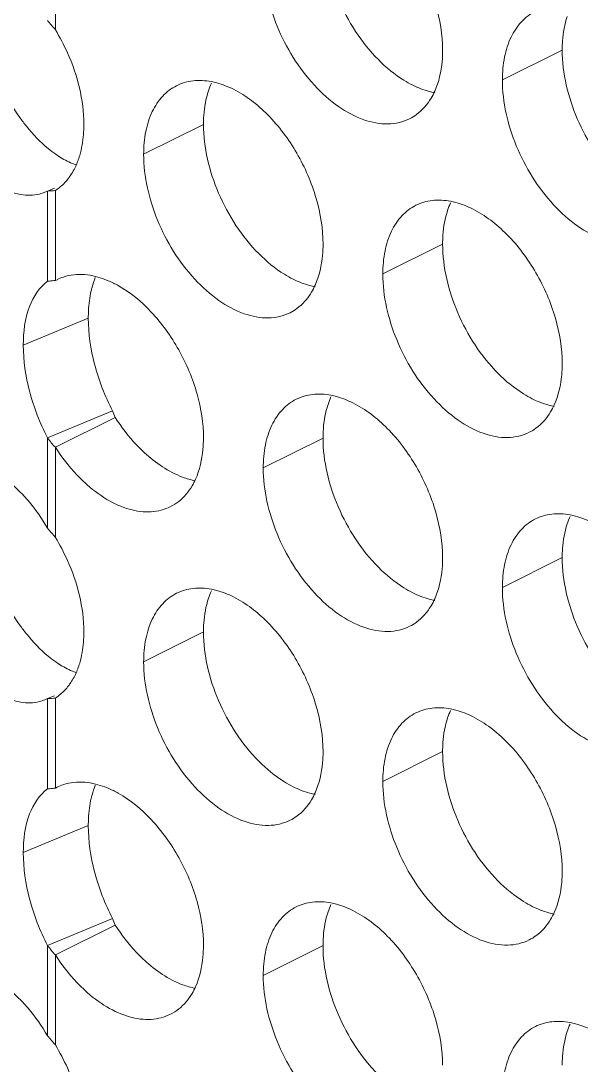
# Model space of a CAD drawing. Header units: millimetres. Extents: x 0 to 2524, y 0 to 1785.
# Drawn here: x 1808.52 to 1813.82, y 901.27 to 911.15 of the extents above; entities that cross this region are included whole.
import ezdxf

# ---------------------------------------------------------------- set-up
doc = ezdxf.new("R2010")
doc.units = ezdxf.units.MM
doc.header["$LTSCALE"] = 0.1
doc.layers.add('标注', color=251, linetype='Continuous', lineweight=9)

msp = doc.modelspace()

# ---------------------------------------------------------------- linework, layer by layer
at = {"layer": '标注'}
for p, q in [((1808.8439, 911.9145), (1808.8439, 911.0631)), ((1813.6392, 910.8711), (1813.0735, 910.5883)), ((1810.2451, 910.1682), (1809.6794, 909.8853)), ((1810.2451, 910.1682), (1809.6794, 909.8853)), ((1810.2451, 910.1682), (1809.6794, 909.8853)), ((1808.8346, 909.5653), (1808.7696, 909.5383)), ((1808.8439, 909.543), (1808.8439, 908.6916)), ((1808.7696, 909.5383), (1808.7453, 909.5277)), ((1808.7696, 909.5383), (1808.7696, 908.6845)), ((1812.5078, 909.0368), (1811.9421, 908.754)), ((1808.8439, 908.6916), (1808.86, 908.6998)), ((1809.1558, 908.3372), (1808.5406, 908.0815)), ((1809.3848, 907.4588), (1808.7696, 907.2031)), ((1809.4095, 907.3974), (1808.8439, 907.1145)), ((1808.7696, 907.2031), (1808.7696, 906.3493)), ((1811.3764, 907.2025), (1810.8108, 906.9196)), ((1808.8439, 907.1145), (1808.8439, 906.2631)), ((1813.6392, 906.0711), (1813.0735, 905.7883)), ((1810.2451, 905.3682), (1809.6794, 905.0853)), ((1810.2451, 905.3682), (1809.6794, 905.0853)), ((1810.2451, 905.3682), (1809.6794, 905.0853)), ((1808.7696, 904.7383), (1808.7453, 904.7277)), ((1808.8346, 904.7653), (1808.7696, 904.7383)), ((1808.7696, 904.7383), (1808.7696, 903.8845)), ((1808.8439, 904.743), (1808.8439, 903.8916)), ((1812.5078, 904.2368), (1811.9421, 903.954)), ((1808.8439, 903.8916), (1808.86, 903.8998)), ((1809.1558, 903.5372), (1808.5406, 903.2815)), ((1809.3848, 902.6588), (1808.7696, 902.4031)), ((1809.4095, 902.5974), (1808.8439, 902.3145)), ((1808.7696, 902.4031), (1808.7696, 901.5493)), ((1811.3764, 902.4025), (1810.8108, 902.1196)), ((1808.8439, 902.3145), (1808.8439, 901.4631))]:
    msp.add_line(p, q, dxfattribs=at)
for centre, radius, start, end in [((1811.3105, 913.265), 3.3064, 219.7824, 221.75282), ((1810.9896, 910.2571), 0.734, 155.87957, 161.78032), ((1811.9935, 910.6277), 0.4532, 296.52559, 305.90341), ((1809.3846, 910.6573), 0.94, 235.22649, 239.65736), ((1809.3232, 910.5523), 0.8183, 239.64925, 244.53974), ((1808.5939, 909.9316), 0.462, 302.74512, 310.38201), ((1813.2523, 909.1257), 0.734, 155.87957, 161.78032), ((1810.8621, 908.7933), 0.4532, 296.52559, 305.90341), ((1812.121, 907.2914), 0.734, 155.87957, 161.78032), ((1810.1825, 907.7445), 0.8473, 199.7011, 204.18138), ((1813.1249, 907.662), 0.4532, 296.52559, 305.90341), ((1809.6516, 907.8671), 1.1039, 216.97186, 222.97308), ((1809.7289, 906.9619), 0.4566, 296.56845, 308.21867), ((1814.3837, 906.16), 0.734, 155.87957, 161.78032), ((1811.3105, 908.465), 3.3064, 219.7824, 221.75282), ((1810.9896, 905.4571), 0.734, 155.87957, 161.78032), ((1811.9935, 905.8277), 0.4532, 296.52559, 305.90341), ((1809.3846, 905.8573), 0.94, 235.22649, 239.65736), ((1809.3232, 905.7523), 0.8183, 239.64925, 244.53974), ((1808.5939, 905.1316), 0.462, 302.74512, 310.38201), ((1813.2523, 904.3257), 0.734, 155.87957, 161.78032), ((1810.8621, 903.9933), 0.4532, 296.52559, 305.90341), ((1812.121, 902.4914), 0.734, 155.87957, 161.78032), ((1810.1825, 902.9445), 0.8473, 199.7011, 204.18138), ((1813.1249, 902.862), 0.4532, 296.52559, 305.90341), ((1809.6516, 903.0671), 1.1039, 216.97186, 222.97308), ((1809.7289, 902.1619), 0.4566, 296.56845, 308.21867), ((1814.3837, 901.36), 0.734, 155.87957, 161.78032), ((1811.3105, 903.665), 3.3064, 219.7824, 221.75282)]:
    msp.add_arc(centre, radius, start, end, dxfattribs=at)
for points, knots in [([(1811.6593, 912.3346), (1811.7799, 912.2743), (1812.0105, 912.0939), (1812.2767, 911.7359), (1812.4578, 911.3171), (1812.5078, 911.0161), (1812.5078, 910.8711)], [0, 0, 0, 0, 0.229676, 0.488215, 0.753207, 1, 1, 1, 1]), ([(1811.9002, 910.7805), (1811.7387, 910.9432), (1811.4877, 911.3304), (1811.3764, 911.781), (1811.3764, 912.0025)], [0, 0, 0, 0, 0.508684, 1, 1, 1, 1]), ([(1812.1959, 910.2221), (1812.1333, 910.1909), (1811.9834, 910.1569), (1811.7456, 910.2047), (1811.5072, 910.3353), (1811.1994, 910.6129), (1810.9134, 911.0756), (1810.8108, 911.508), (1810.8108, 911.7196)], [0, 0, 0, 0, 0.090718, 0.191742, 0.308104, 0.439279, 0.725532, 1, 1, 1, 1]), ([(1813.0735, 910.5883), (1813.0735, 910.6611), (1813.0855, 910.8), (1813.1445, 910.9902), (1813.2439, 911.1424), (1813.3365, 911.2129), (1813.3854, 911.2373)], [0, 0, 0, 0, 0.289235, 0.54966, 0.782932, 1, 1, 1, 1]), ([(1813.6392, 910.8711), (1813.6392, 910.8995), (1813.6429, 911.007), (1813.6617, 911.1144), (1813.6865, 911.1895)], [0, 0, 0, 0, 0.264225, 1, 1, 1, 1]), ([(1808.5177, 909.5051), (1808.3868, 909.5272), (1808.1128, 909.6884), (1807.8042, 910.0713), (1807.5822, 910.559), (1807.5177, 910.921), (1807.5177, 911.0967)], [0, 0, 0, 0, 0.200223, 0.454809, 0.735097, 1, 1, 1, 1]), ([(1808.8439, 911.0631), (1808.8864, 910.9933), (1809.032, 910.7158), (1809.1137, 910.3999), (1809.1137, 910.1682)], [0, 0, 0, 0, 0.260955, 1, 1, 1, 1]), ([(1812.5078, 910.8711), (1812.5078, 910.8355), (1812.5021, 910.7032), (1812.4729, 910.5706), (1812.4332, 910.4822)], [0, 0, 0, 0, 0.268874, 1, 1, 1, 1]), ([(1814.163, 909.6491), (1814.0014, 909.8119), (1813.7504, 910.199), (1813.6392, 910.6496), (1813.6392, 910.8711)], [0, 0, 0, 0, 0.508684, 1, 1, 1, 1]), ([(1812.225, 910.539), (1812.1965, 910.5532), (1812.0786, 910.6197), (1811.9731, 910.707), (1811.9002, 910.7805)], [0, 0, 0, 0, 0.235002, 1, 1, 1, 1]), ([(1809.6794, 909.8853), (1809.6794, 909.9582), (1809.6914, 910.0971), (1809.7504, 910.2873), (1809.8498, 910.4395), (1809.9424, 910.5099), (1809.9913, 910.5343)], [0, 0, 0, 0, 0.289235, 0.54966, 0.782932, 1, 1, 1, 1]), ([(1809.9913, 910.5343), (1810.0396, 910.5584), (1810.1497, 910.5902), (1810.2633, 910.5833), (1810.3202, 910.5725)], [0, 0, 0, 0, 0.482538, 1, 1, 1, 1]), ([(1810.3202, 910.5725), (1810.3374, 910.5692), (1810.409, 910.5526), (1810.4779, 910.5253), (1810.5279, 910.5003)], [0, 0, 0, 0, 0.238696, 1, 1, 1, 1]), ([(1812.4327, 910.4668), (1812.4154, 910.4701), (1812.3439, 910.4867), (1812.275, 910.514), (1812.225, 910.539)], [0, 0, 0, 0, 0.238696, 1, 1, 1, 1]), ([(1814.4586, 909.0908), (1814.396, 909.0595), (1814.2461, 909.0255), (1814.0083, 909.0733), (1813.7699, 909.2039), (1813.4621, 909.4815), (1813.1761, 909.9442), (1813.0735, 910.3766), (1813.0735, 910.5883)], [0, 0, 0, 0, 0.090718, 0.191742, 0.308104, 0.439279, 0.725532, 1, 1, 1, 1]), ([(1808.5712, 910.1499), (1808.5492, 910.1773), (1808.4618, 910.2933), (1808.388, 910.4193), (1808.3398, 910.5182)], [0, 0, 0, 0, 0.242274, 1, 1, 1, 1]), ([(1810.2451, 910.1682), (1810.2451, 910.1966), (1810.2488, 910.304), (1810.2676, 910.4114), (1810.2924, 910.4866)], [0, 0, 0, 0, 0.264225, 1, 1, 1, 1]), ([(1810.5279, 910.5003), (1810.6486, 910.44), (1810.8791, 910.2596), (1811.1453, 909.9015), (1811.3264, 909.4828), (1811.3764, 909.1817), (1811.3764, 909.0368)], [0, 0, 0, 0, 0.229676, 0.488215, 0.753207, 1, 1, 1, 1]), ([(1812.4332, 910.4822), (1812.4229, 910.4593), (1812.3796, 910.3754), (1812.3155, 910.3012), (1812.2593, 910.2605)], [0, 0, 0, 0, 0.265525, 1, 1, 1, 1]), ([(1808.8485, 909.8852), (1808.8239, 909.9022), (1808.7219, 909.9799), (1808.6327, 910.0734), (1808.5712, 910.1499)], [0, 0, 0, 0, 0.233653, 1, 1, 1, 1]), ([(1809.1137, 910.1682), (1809.1137, 910.1446), (1809.1112, 910.0547), (1809.0983, 909.9649), (1809.0815, 909.9007)], [0, 0, 0, 0, 0.261757, 1, 1, 1, 1]), ([(1810.7689, 908.9461), (1810.6073, 909.1089), (1810.3563, 909.4961), (1810.2451, 909.9467), (1810.2451, 910.1682)], [0, 0, 0, 0, 0.508684, 1, 1, 1, 1]), ([(1811.0645, 908.3878), (1811.0019, 908.3566), (1810.852, 908.3226), (1810.6142, 908.3704), (1810.3758, 908.501), (1810.068, 908.7786), (1809.782, 909.2413), (1809.6794, 909.6737), (1809.6794, 909.8853)], [0, 0, 0, 0, 0.090718, 0.191742, 0.308104, 0.439279, 0.725532, 1, 1, 1, 1]), ([(1808.99, 909.6897), (1808.983, 909.6792), (1808.9547, 909.6393), (1808.921, 909.6032), (1808.8933, 909.5797)], [0, 0, 0, 0, 0.256974, 1, 1, 1, 1]), ([(1808.7455, 909.5273), (1808.7283, 909.5202), (1808.6551, 909.4961), (1808.5752, 909.4954), (1808.5177, 909.5051)], [0, 0, 0, 0, 0.241531, 1, 1, 1, 1]), ([(1812.254, 909.4029), (1812.3023, 909.427), (1812.4124, 909.4588), (1812.5261, 909.452), (1812.583, 909.4411)], [0, 0, 0, 0, 0.482538, 1, 1, 1, 1]), ([(1811.9421, 908.754), (1811.9421, 908.8268), (1811.9541, 908.9657), (1812.0132, 909.1559), (1812.1125, 909.3081), (1812.2051, 909.3785), (1812.254, 909.4029)], [0, 0, 0, 0, 0.289235, 0.54966, 0.782932, 1, 1, 1, 1]), ([(1812.5078, 909.0368), (1812.5078, 909.0652), (1812.5115, 909.1727), (1812.5303, 909.2801), (1812.5551, 909.3552)], [0, 0, 0, 0, 0.264225, 1, 1, 1, 1]), ([(1812.583, 909.4411), (1812.6002, 909.4378), (1812.6717, 909.4212), (1812.7407, 909.3939), (1812.7907, 909.3689)], [0, 0, 0, 0, 0.238696, 1, 1, 1, 1]), ([(1812.7907, 909.3689), (1812.9113, 909.3086), (1813.1418, 909.1282), (1813.408, 908.7702), (1813.5892, 908.3514), (1813.6392, 908.0504), (1813.6392, 907.9054)], [0, 0, 0, 0, 0.229676, 0.488215, 0.753207, 1, 1, 1, 1]), ([(1811.3764, 909.0368), (1811.3764, 909.0012), (1811.3707, 908.8689), (1811.3415, 908.7363), (1811.3018, 908.6479)], [0, 0, 0, 0, 0.268874, 1, 1, 1, 1]), ([(1813.0316, 907.8148), (1812.8701, 907.9775), (1812.6191, 908.3647), (1812.5078, 908.8153), (1812.5078, 909.0368)], [0, 0, 0, 0, 0.508684, 1, 1, 1, 1]), ([(1811.0936, 908.7047), (1811.0652, 908.7189), (1810.9473, 908.7854), (1810.8418, 908.8727), (1810.7689, 908.9461)], [0, 0, 0, 0, 0.235002, 1, 1, 1, 1]), ([(1808.8599, 908.7001), (1808.8793, 908.7097), (1808.9622, 908.7438), (1809.0545, 908.7528), (1809.122, 908.7473)], [0, 0, 0, 0, 0.242859, 1, 1, 1, 1]), ([(1813.3273, 907.2564), (1813.2647, 907.2252), (1813.1147, 907.1912), (1812.877, 907.239), (1812.6385, 907.3696), (1812.3308, 907.6472), (1812.0447, 908.1099), (1811.9421, 908.5423), (1811.9421, 908.754)], [0, 0, 0, 0, 0.090718, 0.191742, 0.308104, 0.439279, 0.725532, 1, 1, 1, 1]), ([(1808.5406, 908.0815), (1808.5406, 908.205), (1808.5657, 908.4282), (1808.6912, 908.6271), (1808.7696, 908.6845)], [0, 0, 0, 0, 0.559656, 1, 1, 1, 1]), ([(1808.7696, 908.6845), (1808.7754, 908.6852), (1808.8001, 908.6881), (1808.8249, 908.6902), (1808.8439, 908.6916)], [0, 0, 0, 0, 0.235256, 1, 1, 1, 1]), ([(1809.183, 908.5955), (1809.1856, 908.6064), (1809.1961, 908.6485), (1809.2097, 908.6899), (1809.2219, 908.7197)], [0, 0, 0, 0, 0.258964, 1, 1, 1, 1]), ([(1809.3129, 908.7027), (1809.3235, 908.6987), (1809.3667, 908.6813), (1809.4086, 908.6605), (1809.4394, 908.6432)], [0, 0, 0, 0, 0.243168, 1, 1, 1, 1]), ([(1811.3013, 908.6325), (1811.2841, 908.6358), (1811.2125, 908.6524), (1811.1436, 908.6797), (1811.0936, 908.7047)], [0, 0, 0, 0, 0.238696, 1, 1, 1, 1]), ([(1809.1558, 908.3372), (1809.1558, 908.36), (1809.1579, 908.4466), (1809.1687, 908.5332), (1809.183, 908.5955)], [0, 0, 0, 0, 0.262705, 1, 1, 1, 1]), ([(1809.4394, 908.6432), (1809.5552, 908.5781), (1809.7746, 908.3949), (1810.0275, 908.0412), (1810.1983, 907.6336), (1810.2451, 907.3426), (1810.2451, 907.2025)], [0, 0, 0, 0, 0.232666, 0.491415, 0.754834, 1, 1, 1, 1]), ([(1811.3018, 908.6479), (1811.2915, 908.625), (1811.2483, 908.5411), (1811.1841, 908.4669), (1811.1279, 908.4262)], [0, 0, 0, 0, 0.265525, 1, 1, 1, 1]), ([(1809.3848, 907.4588), (1809.3125, 907.5987), (1809.2018, 907.8852), (1809.1558, 908.1901), (1809.1558, 908.3372)], [0, 0, 0, 0, 0.517022, 1, 1, 1, 1]), ([(1808.7696, 907.2031), (1808.6973, 907.343), (1808.5866, 907.6295), (1808.5406, 907.9344), (1808.5406, 908.0815)], [0, 0, 0, 0, 0.517022, 1, 1, 1, 1]), ([(1813.6392, 907.9054), (1813.6392, 907.8698), (1813.6335, 907.7375), (1813.6043, 907.6049), (1813.5646, 907.5166)], [0, 0, 0, 0, 0.268874, 1, 1, 1, 1]), ([(1813.3563, 907.5733), (1813.3279, 907.5875), (1813.21, 907.654), (1813.1045, 907.7413), (1813.0316, 907.8148)], [0, 0, 0, 0, 0.235002, 1, 1, 1, 1]), ([(1810.8108, 906.9196), (1810.8108, 906.9925), (1810.8228, 907.1314), (1810.8818, 907.3216), (1810.9812, 907.4738), (1811.0737, 907.5442), (1811.1227, 907.5686)], [0, 0, 0, 0, 0.289235, 0.54966, 0.782932, 1, 1, 1, 1]), ([(1811.1227, 907.5686), (1811.171, 907.5927), (1811.2811, 907.6245), (1811.3947, 907.6177), (1811.4516, 907.6068)], [0, 0, 0, 0, 0.482538, 1, 1, 1, 1]), ([(1811.4516, 907.6068), (1811.4688, 907.6035), (1811.5404, 907.5869), (1811.6093, 907.5596), (1811.6593, 907.5346)], [0, 0, 0, 0, 0.238696, 1, 1, 1, 1]), ([(1813.564, 907.5011), (1813.5468, 907.5044), (1813.4752, 907.521), (1813.4063, 907.5483), (1813.3563, 907.5733)], [0, 0, 0, 0, 0.238696, 1, 1, 1, 1]), ([(1811.3764, 907.2025), (1811.3764, 907.2309), (1811.3801, 907.3384), (1811.3989, 907.4458), (1811.4238, 907.5209)], [0, 0, 0, 0, 0.264225, 1, 1, 1, 1]), ([(1811.6593, 907.5346), (1811.7799, 907.4743), (1812.0105, 907.2939), (1812.2767, 906.9359), (1812.4578, 906.5171), (1812.5078, 906.2161), (1812.5078, 906.0711)], [0, 0, 0, 0, 0.229676, 0.488215, 0.753207, 1, 1, 1, 1]), ([(1813.5646, 907.5166), (1813.5543, 907.4937), (1813.511, 907.4097), (1813.4469, 907.3356), (1813.3907, 907.2948)], [0, 0, 0, 0, 0.265525, 1, 1, 1, 1]), ([(1809.6877, 907.0635), (1809.6619, 907.0873), (1809.5587, 907.1893), (1809.4691, 907.305), (1809.4095, 907.3974)], [0, 0, 0, 0, 0.242059, 1, 1, 1, 1]), ([(1810.2451, 907.2025), (1810.2451, 907.1667), (1810.2393, 907.0341), (1810.2099, 906.901), (1810.1699, 906.8125)], [0, 0, 0, 0, 0.269039, 1, 1, 1, 1]), ([(1811.9002, 905.9805), (1811.7387, 906.1432), (1811.4877, 906.5304), (1811.3764, 906.981), (1811.3764, 907.2025)], [0, 0, 0, 0, 0.508684, 1, 1, 1, 1]), ([(1809.122, 906.7807), (1809.0962, 906.8044), (1808.993, 906.9065), (1808.9034, 907.0221), (1808.8439, 907.1145)], [0, 0, 0, 0, 0.242059, 1, 1, 1, 1]), ([(1810.1679, 906.7986), (1810.1271, 906.8065), (1809.9495, 906.8584), (1809.7927, 906.967), (1809.6877, 907.0635)], [0, 0, 0, 0, 0.225674, 1, 1, 1, 1]), ([(1808.193, 906.9223), (1808.2211, 906.91), (1808.3408, 906.8482), (1808.4455, 906.7601), (1808.5177, 906.6855)], [0, 0, 0, 0, 0.228039, 1, 1, 1, 1]), ([(1812.1959, 905.4221), (1812.1333, 905.3909), (1811.9834, 905.3569), (1811.7456, 905.4047), (1811.5072, 905.5353), (1811.1994, 905.8129), (1810.9134, 906.2756), (1810.8108, 906.708), (1810.8108, 906.9196)], [0, 0, 0, 0, 0.090718, 0.191742, 0.308104, 0.439279, 0.725532, 1, 1, 1, 1]), ([(1809.9332, 906.5535), (1809.877, 906.5255), (1809.7455, 906.492), (1809.5342, 906.5213), (1809.3189, 906.6196), (1809.1865, 906.7213), (1809.122, 906.7807)], [0, 0, 0, 0, 0.211276, 0.44254, 0.704896, 1, 1, 1, 1]), ([(1810.1699, 906.8125), (1810.1603, 906.7912), (1810.1202, 906.713), (1810.0623, 906.6432), (1810.0114, 906.6032)], [0, 0, 0, 0, 0.264539, 1, 1, 1, 1]), ([(1808.5177, 906.6855), (1808.5411, 906.6614), (1808.635, 906.5572), (1808.7157, 906.4413), (1808.7696, 906.3493)], [0, 0, 0, 0, 0.239558, 1, 1, 1, 1]), ([(1813.3854, 906.4373), (1813.4337, 906.4614), (1813.5438, 906.4931), (1813.6575, 906.4863), (1813.7143, 906.4754)], [0, 0, 0, 0, 0.482538, 1, 1, 1, 1]), ([(1813.0735, 905.7883), (1813.0735, 905.8611), (1813.0855, 906), (1813.1445, 906.1902), (1813.2439, 906.3424), (1813.3365, 906.4129), (1813.3854, 906.4373)], [0, 0, 0, 0, 0.289235, 0.54966, 0.782932, 1, 1, 1, 1]), ([(1813.6392, 906.0711), (1813.6392, 906.0995), (1813.6429, 906.207), (1813.6617, 906.3144), (1813.6865, 906.3895)], [0, 0, 0, 0, 0.264225, 1, 1, 1, 1]), ([(1813.7143, 906.4754), (1813.7315, 906.4721), (1813.8031, 906.4555), (1813.872, 906.4282), (1813.922, 906.4032)], [0, 0, 0, 0, 0.238696, 1, 1, 1, 1]), ([(1808.5177, 904.7051), (1808.3868, 904.7272), (1808.1128, 904.8884), (1807.8042, 905.2713), (1807.5822, 905.759), (1807.5177, 906.121), (1807.5177, 906.2967)], [0, 0, 0, 0, 0.200223, 0.454809, 0.735097, 1, 1, 1, 1]), ([(1808.8439, 906.2631), (1808.8864, 906.1933), (1809.032, 905.9158), (1809.1137, 905.5999), (1809.1137, 905.3682)], [0, 0, 0, 0, 0.260955, 1, 1, 1, 1]), ([(1812.5078, 906.0711), (1812.5078, 906.0355), (1812.5021, 905.9032), (1812.4729, 905.7706), (1812.4332, 905.6822)], [0, 0, 0, 0, 0.268874, 1, 1, 1, 1]), ([(1814.163, 904.8491), (1814.0014, 905.0119), (1813.7504, 905.399), (1813.6392, 905.8496), (1813.6392, 906.0711)], [0, 0, 0, 0, 0.508684, 1, 1, 1, 1]), ([(1812.225, 905.739), (1812.1965, 905.7532), (1812.0786, 905.8197), (1811.9731, 905.907), (1811.9002, 905.9805)], [0, 0, 0, 0, 0.235002, 1, 1, 1, 1]), ([(1808.5712, 905.3499), (1808.5492, 905.3773), (1808.4618, 905.4933), (1808.388, 905.6193), (1808.3398, 905.7182)], [0, 0, 0, 0, 0.242274, 1, 1, 1, 1]), ([(1809.6794, 905.0853), (1809.6794, 905.1582), (1809.6914, 905.2971), (1809.7504, 905.4873), (1809.8498, 905.6395), (1809.9424, 905.7099), (1809.9913, 905.7343)], [0, 0, 0, 0, 0.289235, 0.54966, 0.782932, 1, 1, 1, 1]), ([(1809.9913, 905.7343), (1810.0396, 905.7584), (1810.1497, 905.7902), (1810.2633, 905.7833), (1810.3202, 905.7725)], [0, 0, 0, 0, 0.482538, 1, 1, 1, 1]), ([(1810.3202, 905.7725), (1810.3374, 905.7692), (1810.409, 905.7526), (1810.4779, 905.7253), (1810.5279, 905.7003)], [0, 0, 0, 0, 0.238696, 1, 1, 1, 1]), ([(1810.5279, 905.7003), (1810.6486, 905.64), (1810.8791, 905.4596), (1811.1453, 905.1015), (1811.3264, 904.6828), (1811.3764, 904.3817), (1811.3764, 904.2368)], [0, 0, 0, 0, 0.229676, 0.488215, 0.753207, 1, 1, 1, 1]), ([(1812.4327, 905.6668), (1812.4154, 905.6701), (1812.3439, 905.6867), (1812.275, 905.714), (1812.225, 905.739)], [0, 0, 0, 0, 0.238696, 1, 1, 1, 1]), ([(1814.4586, 904.2908), (1814.396, 904.2595), (1814.2461, 904.2255), (1814.0083, 904.2733), (1813.7699, 904.4039), (1813.4621, 904.6815), (1813.1761, 905.1442), (1813.0735, 905.5766), (1813.0735, 905.7883)], [0, 0, 0, 0, 0.090718, 0.191742, 0.308104, 0.439279, 0.725532, 1, 1, 1, 1]), ([(1810.2451, 905.3682), (1810.2451, 905.3966), (1810.2488, 905.504), (1810.2676, 905.6114), (1810.2924, 905.6866)], [0, 0, 0, 0, 0.264225, 1, 1, 1, 1]), ([(1812.4332, 905.6822), (1812.4229, 905.6593), (1812.3796, 905.5754), (1812.3155, 905.5012), (1812.2593, 905.4605)], [0, 0, 0, 0, 0.265525, 1, 1, 1, 1]), ([(1808.8485, 905.0852), (1808.8239, 905.1022), (1808.7219, 905.1799), (1808.6327, 905.2734), (1808.5712, 905.3499)], [0, 0, 0, 0, 0.233653, 1, 1, 1, 1]), ([(1809.1137, 905.3682), (1809.1137, 905.3446), (1809.1112, 905.2547), (1809.0983, 905.1649), (1809.0815, 905.1007)], [0, 0, 0, 0, 0.261757, 1, 1, 1, 1]), ([(1810.7689, 904.1461), (1810.6073, 904.3089), (1810.3563, 904.6961), (1810.2451, 905.1467), (1810.2451, 905.3682)], [0, 0, 0, 0, 0.508684, 1, 1, 1, 1]), ([(1811.0645, 903.5878), (1811.0019, 903.5566), (1810.852, 903.5226), (1810.6142, 903.5704), (1810.3758, 903.701), (1810.068, 903.9786), (1809.782, 904.4413), (1809.6794, 904.8737), (1809.6794, 905.0853)], [0, 0, 0, 0, 0.090718, 0.191742, 0.308104, 0.439279, 0.725532, 1, 1, 1, 1]), ([(1808.99, 904.8897), (1808.983, 904.8792), (1808.9547, 904.8393), (1808.921, 904.8032), (1808.8933, 904.7797)], [0, 0, 0, 0, 0.256974, 1, 1, 1, 1]), ([(1808.7455, 904.7273), (1808.7283, 904.7202), (1808.6551, 904.6961), (1808.5752, 904.6954), (1808.5177, 904.7051)], [0, 0, 0, 0, 0.241531, 1, 1, 1, 1]), ([(1812.254, 904.6029), (1812.3023, 904.627), (1812.4124, 904.6588), (1812.5261, 904.652), (1812.583, 904.6411)], [0, 0, 0, 0, 0.482538, 1, 1, 1, 1]), ([(1812.583, 904.6411), (1812.6002, 904.6378), (1812.6717, 904.6212), (1812.7407, 904.5939), (1812.7907, 904.5689)], [0, 0, 0, 0, 0.238696, 1, 1, 1, 1]), ([(1811.9421, 903.954), (1811.9421, 904.0268), (1811.9541, 904.1657), (1812.0132, 904.3559), (1812.1125, 904.5081), (1812.2051, 904.5785), (1812.254, 904.6029)], [0, 0, 0, 0, 0.289235, 0.54966, 0.782932, 1, 1, 1, 1]), ([(1812.5078, 904.2368), (1812.5078, 904.2652), (1812.5115, 904.3727), (1812.5303, 904.4801), (1812.5551, 904.5552)], [0, 0, 0, 0, 0.264225, 1, 1, 1, 1]), ([(1812.7907, 904.5689), (1812.9113, 904.5086), (1813.1418, 904.3282), (1813.408, 903.9702), (1813.5892, 903.5514), (1813.6392, 903.2504), (1813.6392, 903.1054)], [0, 0, 0, 0, 0.229676, 0.488215, 0.753207, 1, 1, 1, 1]), ([(1811.3764, 904.2368), (1811.3764, 904.2012), (1811.3707, 904.0689), (1811.3415, 903.9363), (1811.3018, 903.8479)], [0, 0, 0, 0, 0.268874, 1, 1, 1, 1]), ([(1813.0316, 903.0148), (1812.8701, 903.1775), (1812.6191, 903.5647), (1812.5078, 904.0153), (1812.5078, 904.2368)], [0, 0, 0, 0, 0.508684, 1, 1, 1, 1]), ([(1811.0936, 903.9047), (1811.0652, 903.9189), (1810.9473, 903.9854), (1810.8418, 904.0727), (1810.7689, 904.1461)], [0, 0, 0, 0, 0.235002, 1, 1, 1, 1]), ([(1808.8599, 903.9001), (1808.8793, 903.9097), (1808.9622, 903.9438), (1809.0545, 903.9528), (1809.122, 903.9473)], [0, 0, 0, 0, 0.242859, 1, 1, 1, 1]), ([(1809.183, 903.7955), (1809.1856, 903.8064), (1809.1961, 903.8485), (1809.2097, 903.8899), (1809.2219, 903.9197)], [0, 0, 0, 0, 0.258964, 1, 1, 1, 1]), ([(1813.3273, 902.4564), (1813.2647, 902.4252), (1813.1147, 902.3912), (1812.877, 902.439), (1812.6385, 902.5696), (1812.3308, 902.8472), (1812.0447, 903.3099), (1811.9421, 903.7423), (1811.9421, 903.954)], [0, 0, 0, 0, 0.090718, 0.191742, 0.308104, 0.439279, 0.725532, 1, 1, 1, 1]), ([(1808.5406, 903.2815), (1808.5406, 903.405), (1808.5657, 903.6282), (1808.6912, 903.8271), (1808.7696, 903.8845)], [0, 0, 0, 0, 0.559656, 1, 1, 1, 1]), ([(1808.7696, 903.8845), (1808.7754, 903.8852), (1808.8001, 903.8881), (1808.8249, 903.8902), (1808.8439, 903.8916)], [0, 0, 0, 0, 0.235256, 1, 1, 1, 1]), ([(1809.3129, 903.9027), (1809.3235, 903.8987), (1809.3667, 903.8813), (1809.4086, 903.8605), (1809.4394, 903.8432)], [0, 0, 0, 0, 0.243168, 1, 1, 1, 1]), ([(1809.4394, 903.8432), (1809.5552, 903.7781), (1809.7746, 903.5949), (1810.0275, 903.2412), (1810.1983, 902.8336), (1810.2451, 902.5426), (1810.2451, 902.4025)], [0, 0, 0, 0, 0.232666, 0.491415, 0.754834, 1, 1, 1, 1]), ([(1811.3013, 903.8325), (1811.2841, 903.8358), (1811.2125, 903.8524), (1811.1436, 903.8797), (1811.0936, 903.9047)], [0, 0, 0, 0, 0.238696, 1, 1, 1, 1]), ([(1811.3018, 903.8479), (1811.2915, 903.825), (1811.2483, 903.7411), (1811.1841, 903.6669), (1811.1279, 903.6262)], [0, 0, 0, 0, 0.265525, 1, 1, 1, 1]), ([(1809.1558, 903.5372), (1809.1558, 903.56), (1809.1579, 903.6466), (1809.1687, 903.7332), (1809.183, 903.7955)], [0, 0, 0, 0, 0.262705, 1, 1, 1, 1]), ([(1809.3848, 902.6588), (1809.3125, 902.7987), (1809.2018, 903.0852), (1809.1558, 903.3901), (1809.1558, 903.5372)], [0, 0, 0, 0, 0.517022, 1, 1, 1, 1]), ([(1808.7696, 902.4031), (1808.6973, 902.543), (1808.5866, 902.8295), (1808.5406, 903.1344), (1808.5406, 903.2815)], [0, 0, 0, 0, 0.517022, 1, 1, 1, 1]), ([(1813.6392, 903.1054), (1813.6392, 903.0698), (1813.6335, 902.9375), (1813.6043, 902.8049), (1813.5646, 902.7166)], [0, 0, 0, 0, 0.268874, 1, 1, 1, 1]), ([(1813.3563, 902.7733), (1813.3279, 902.7875), (1813.21, 902.854), (1813.1045, 902.9413), (1813.0316, 903.0148)], [0, 0, 0, 0, 0.235002, 1, 1, 1, 1]), ([(1810.8108, 902.1196), (1810.8108, 902.1925), (1810.8228, 902.3314), (1810.8818, 902.5216), (1810.9812, 902.6738), (1811.0737, 902.7442), (1811.1227, 902.7686)], [0, 0, 0, 0, 0.289235, 0.54966, 0.782932, 1, 1, 1, 1]), ([(1811.1227, 902.7686), (1811.171, 902.7927), (1811.2811, 902.8245), (1811.3947, 902.8177), (1811.4516, 902.8068)], [0, 0, 0, 0, 0.482538, 1, 1, 1, 1]), ([(1811.4516, 902.8068), (1811.4688, 902.8035), (1811.5404, 902.7869), (1811.6093, 902.7596), (1811.6593, 902.7346)], [0, 0, 0, 0, 0.238696, 1, 1, 1, 1]), ([(1811.6593, 902.7346), (1811.7799, 902.6743), (1812.0105, 902.4939), (1812.2767, 902.1359), (1812.4578, 901.7171), (1812.5078, 901.4161), (1812.5078, 901.2711)], [0, 0, 0, 0, 0.229676, 0.488215, 0.753207, 1, 1, 1, 1]), ([(1813.564, 902.7011), (1813.5468, 902.7044), (1813.4752, 902.721), (1813.4063, 902.7483), (1813.3563, 902.7733)], [0, 0, 0, 0, 0.238696, 1, 1, 1, 1]), ([(1811.3764, 902.4025), (1811.3764, 902.4309), (1811.3801, 902.5384), (1811.3989, 902.6458), (1811.4238, 902.7209)], [0, 0, 0, 0, 0.264225, 1, 1, 1, 1]), ([(1813.5646, 902.7166), (1813.5543, 902.6937), (1813.511, 902.6097), (1813.4469, 902.5356), (1813.3907, 902.4948)], [0, 0, 0, 0, 0.265525, 1, 1, 1, 1]), ([(1809.6877, 902.2635), (1809.6619, 902.2873), (1809.5587, 902.3893), (1809.4691, 902.505), (1809.4095, 902.5974)], [0, 0, 0, 0, 0.242059, 1, 1, 1, 1]), ([(1810.2451, 902.4025), (1810.2451, 902.3667), (1810.2393, 902.2341), (1810.2099, 902.101), (1810.1699, 902.0125)], [0, 0, 0, 0, 0.269039, 1, 1, 1, 1]), ([(1811.9002, 901.1805), (1811.7387, 901.3432), (1811.4877, 901.7304), (1811.3764, 902.181), (1811.3764, 902.4025)], [0, 0, 0, 0, 0.508684, 1, 1, 1, 1]), ([(1809.122, 901.9807), (1809.0962, 902.0044), (1808.993, 902.1065), (1808.9034, 902.2221), (1808.8439, 902.3145)], [0, 0, 0, 0, 0.242059, 1, 1, 1, 1]), ([(1810.1679, 901.9986), (1810.1271, 902.0065), (1809.9495, 902.0584), (1809.7927, 902.167), (1809.6877, 902.2635)], [0, 0, 0, 0, 0.225674, 1, 1, 1, 1]), ([(1808.193, 902.1223), (1808.2211, 902.11), (1808.3408, 902.0482), (1808.4455, 901.9601), (1808.5177, 901.8855)], [0, 0, 0, 0, 0.228039, 1, 1, 1, 1]), ([(1812.1959, 900.6221), (1812.1333, 900.5909), (1811.9834, 900.5569), (1811.7456, 900.6047), (1811.5072, 900.7353), (1811.1994, 901.0129), (1810.9134, 901.4756), (1810.8108, 901.908), (1810.8108, 902.1196)], [0, 0, 0, 0, 0.090718, 0.191742, 0.308104, 0.439279, 0.725532, 1, 1, 1, 1]), ([(1809.9332, 901.7535), (1809.877, 901.7255), (1809.7455, 901.692), (1809.5342, 901.7213), (1809.3189, 901.8196), (1809.1865, 901.9213), (1809.122, 901.9807)], [0, 0, 0, 0, 0.211276, 0.44254, 0.704896, 1, 1, 1, 1]), ([(1810.1699, 902.0125), (1810.1603, 901.9912), (1810.1202, 901.913), (1810.0623, 901.8432), (1810.0114, 901.8032)], [0, 0, 0, 0, 0.264539, 1, 1, 1, 1]), ([(1808.5177, 901.8855), (1808.5411, 901.8614), (1808.635, 901.7572), (1808.7157, 901.6413), (1808.7696, 901.5493)], [0, 0, 0, 0, 0.239558, 1, 1, 1, 1]), ([(1813.3854, 901.6373), (1813.4337, 901.6614), (1813.5438, 901.6931), (1813.6575, 901.6863), (1813.7143, 901.6754)], [0, 0, 0, 0, 0.482538, 1, 1, 1, 1]), ([(1813.7143, 901.6754), (1813.7315, 901.6721), (1813.8031, 901.6555), (1813.872, 901.6282), (1813.922, 901.6032)], [0, 0, 0, 0, 0.238696, 1, 1, 1, 1]), ([(1813.0735, 900.9883), (1813.0735, 901.0611), (1813.0855, 901.2), (1813.1445, 901.3902), (1813.2439, 901.5424), (1813.3365, 901.6129), (1813.3854, 901.6373)], [0, 0, 0, 0, 0.289235, 0.54966, 0.782932, 1, 1, 1, 1]), ([(1813.6392, 901.2711), (1813.6392, 901.2995), (1813.6429, 901.407), (1813.6617, 901.5144), (1813.6865, 901.5895)], [0, 0, 0, 0, 0.264225, 1, 1, 1, 1]), ([(1808.5177, 899.9051), (1808.3868, 899.9272), (1808.1128, 900.0884), (1807.8042, 900.4713), (1807.5822, 900.959), (1807.5177, 901.321), (1807.5177, 901.4967)], [0, 0, 0, 0, 0.200223, 0.454809, 0.735097, 1, 1, 1, 1]), ([(1808.8439, 901.4631), (1808.8864, 901.3933), (1809.032, 901.1158), (1809.1137, 900.7999), (1809.1137, 900.5682)], [0, 0, 0, 0, 0.260955, 1, 1, 1, 1])]:
    msp.add_open_spline(points, degree=3, knots=knots, dxfattribs=at)
for points in [[(1809.0815, 909.9007), (1809.0721, 909.8646), (1809.0603, 909.8291), (1809.0458, 909.7947)], [(1809.0409, 909.7848), (1809.0172, 909.793), (1808.9941, 909.8027), (1808.9714, 909.8134)], [(1809.0458, 909.7947), (1809.0304, 909.7582), (1809.0119, 909.7227), (1808.99, 909.6897)], [(1808.8439, 909.543), (1808.8192, 909.54), (1808.7944, 909.5383), (1808.7696, 909.5383)], [(1809.122, 908.7473), (1809.1567, 908.7446), (1809.1912, 908.7387), (1809.225, 908.7303)], [(1809.225, 908.7303), (1809.2548, 908.7229), (1809.2842, 908.7136), (1809.3129, 908.7027)], [(1809.0815, 905.1007), (1809.0721, 905.0646), (1809.0603, 905.0291), (1809.0458, 904.9947)], [(1809.0409, 904.9848), (1809.0172, 904.993), (1808.9941, 905.0027), (1808.9714, 905.0134)], [(1809.0458, 904.9947), (1809.0304, 904.9582), (1809.0119, 904.9227), (1808.99, 904.8897)], [(1808.8439, 904.743), (1808.8192, 904.74), (1808.7944, 904.7383), (1808.7696, 904.7383)], [(1809.122, 903.9473), (1809.1567, 903.9446), (1809.1912, 903.9387), (1809.225, 903.9303)], [(1809.225, 903.9303), (1809.2548, 903.9229), (1809.2842, 903.9136), (1809.3129, 903.9027)]]:
    msp.add_open_spline(points, degree=3, dxfattribs=at)

doc.saveas('drawing.dxf')
